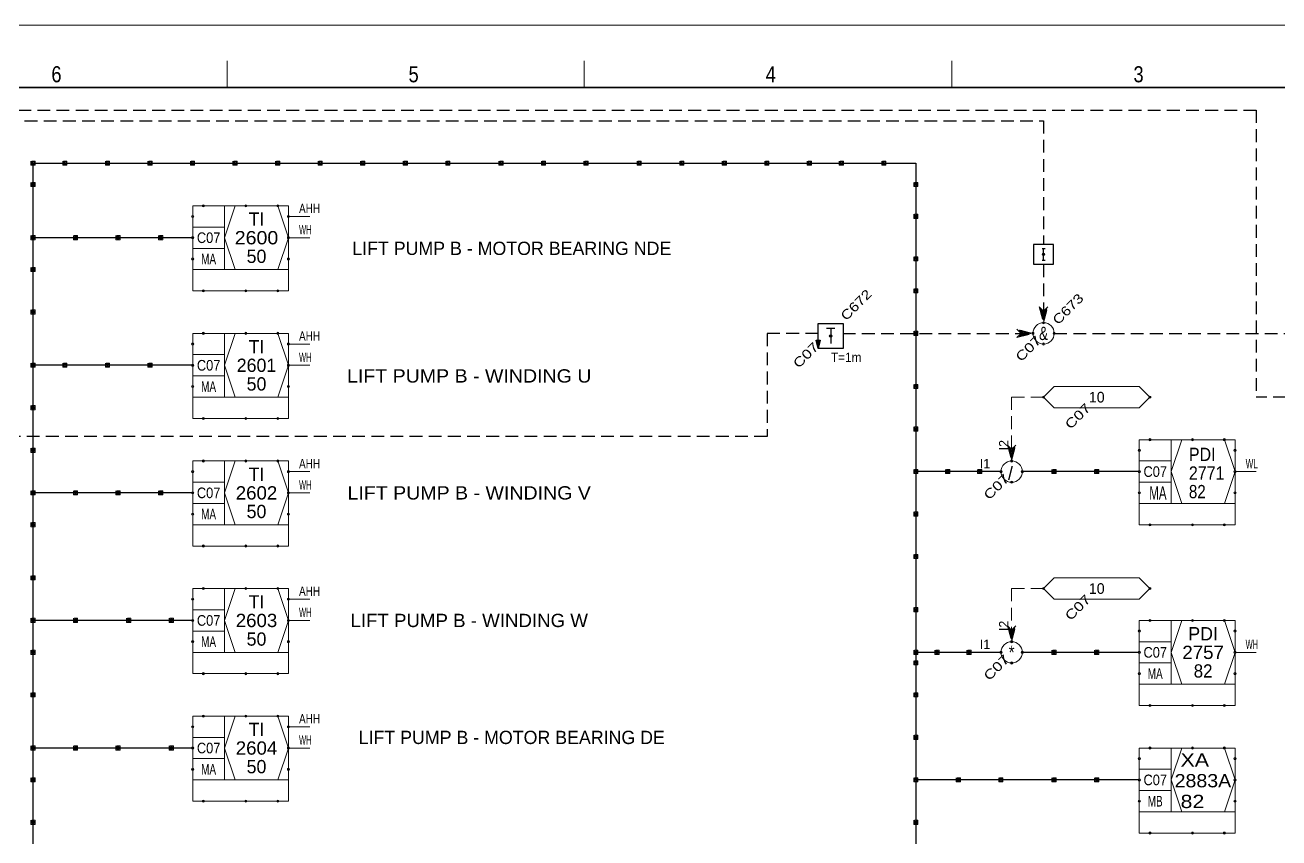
# Model space of a CAD drawing. Header units: millimetres. Extents: x 0 to 841, y 0 to 594.
# Drawn here: x 448.5 to 684.3, y 441.1 to 594 of the extents above; entities that cross this region are included whole.
import ezdxf
from ezdxf.enums import TextEntityAlignment as Align

# ---------------------------------------------------------------- set-up
doc = ezdxf.new("R2010")
doc.units = ezdxf.units.MM
doc.header["$LTSCALE"] = 0.8
doc.header["$PDMODE"] = 32
doc.header["$PDSIZE"] = 0.4
doc.linetypes.add('MEDIUM_DASHED', pattern=[4.5, 3, -1.5])
for name, color, linetype, lineweight in [('1', 7, 'Continuous', 13), ('12', 7, 'Continuous', 13), ('14', 7, 'MEDIUM_DASHED', 25), ('24', 7, 'Continuous', 25), ('46', 7, 'MEDIUM_DASHED', 13), ('48', 7, 'Continuous', 13), ('50', 7, 'Continuous', 35), ('9', 7, 'Continuous', 13)]:
    doc.layers.add(name, color=color, linetype=linetype, lineweight=lineweight)
doc.layers.add('45', color=7, linetype='Continuous')
doc.layers.add('63', color=7, linetype='Continuous')

msp = doc.modelspace()

# ---------------------------------------------------------------- hatches: boundary and pattern name
at = {"layer": '24'}
msp.add_hatch(color=256, dxfattribs=at).paths.add_polyline_path([(597.6252, 533.1567), (597.2354, 534.7181), (598.015, 534.7181)])

# ---------------------------------------------------------------- linework, layer by layer
at = {"layer": '1'}
for p, q in [((486.4551, 587.2614), (486.4551, 582.2276)), ((553.6134, 587.2614), (553.6134, 582.2276)), ((622.7764, 587.2614), (622.7764, 582.2276))]:
    msp.add_line(p, q, dxfattribs=at)
at = {"layer": '1', "lineweight": 25}
for p, q in [((480, 554), (450, 554)), ((480, 530), (450, 530)), ((632, 510), (616, 510)), ((658, 510), (636, 510)), ((480, 506), (450, 506)), ((480, 482), (450, 482)), ((632, 476), (616, 476)), ((658, 476), (636, 476)), ((480, 458), (450, 458)), ((658, 452), (616, 452))]:
    msp.add_line(p, q, dxfattribs=at)
at = {"layer": '1', "lineweight": 35}
msp.add_lwpolyline([(829.263, 112.0142), (829.263, 582.2276), (10.3331, 582.2276), (10.3331, 10.3819)], dxfattribs=at)
at = {"layer": '1', "lineweight": 25}
for points in [[(450, 114), (450, 228), (450, 362), (450, 456), (450, 568), (614, 568)], [(614, 568), (616, 568), (616, 198)]]:
    msp.add_lwpolyline(points, dxfattribs=at)
at = {"layer": '12'}
msp.add_lwpolyline([(0, 594), (841, 594), (841, 0), (0, 0)], close=True, dxfattribs=at)
for points in [[(449.5748, 568.4094), (449.5748, 567.622), (450.3622, 567.622), (450.3622, 568.4094), (449.7323, 568.4094), (449.7323, 567.7795), (450.2047, 567.7795), (450.2047, 568.252), (449.8898, 568.252), (449.8898, 567.937), (450.0472, 567.937), (450.0472, 568.0945)], [(455.5748, 568.4094), (455.5748, 567.622), (456.3622, 567.622), (456.3622, 568.4094), (455.7323, 568.4094), (455.7323, 567.7795), (456.2047, 567.7795), (456.2047, 568.252), (455.8898, 568.252), (455.8898, 567.937), (456.0472, 567.937), (456.0472, 568.0945)], [(463.5748, 568.4094), (463.5748, 567.622), (464.3622, 567.622), (464.3622, 568.4094), (463.7323, 568.4094), (463.7323, 567.7795), (464.2047, 567.7795), (464.2047, 568.252), (463.8898, 568.252), (463.8898, 567.937), (464.0472, 567.937), (464.0472, 568.0945)], [(471.5748, 568.4094), (471.5748, 567.622), (472.3622, 567.622), (472.3622, 568.4094), (471.7323, 568.4094), (471.7323, 567.7795), (472.2047, 567.7795), (472.2047, 568.252), (471.8898, 568.252), (471.8898, 567.937), (472.0472, 567.937), (472.0472, 568.0945)], [(479.5748, 568.4094), (479.5748, 567.622), (480.3622, 567.622), (480.3622, 568.4094), (479.7323, 568.4094), (479.7323, 567.7795), (480.2047, 567.7795), (480.2047, 568.252), (479.8898, 568.252), (479.8898, 567.937), (480.0472, 567.937), (480.0472, 568.0945)], [(487.5748, 568.4094), (487.5748, 567.622), (488.3622, 567.622), (488.3622, 568.4094), (487.7323, 568.4094), (487.7323, 567.7795), (488.2047, 567.7795), (488.2047, 568.252), (487.8898, 568.252), (487.8898, 567.937), (488.0472, 567.937), (488.0472, 568.0945)], [(495.5748, 568.4094), (495.5748, 567.622), (496.3622, 567.622), (496.3622, 568.4094), (495.7323, 568.4094), (495.7323, 567.7795), (496.2047, 567.7795), (496.2047, 568.252), (495.8898, 568.252), (495.8898, 567.937), (496.0472, 567.937), (496.0472, 568.0945)], [(503.5748, 568.4094), (503.5748, 567.622), (504.3622, 567.622), (504.3622, 568.4094), (503.7323, 568.4094), (503.7323, 567.7795), (504.2047, 567.7795), (504.2047, 568.252), (503.8898, 568.252), (503.8898, 567.937), (504.0472, 567.937), (504.0472, 568.0945)], [(511.5748, 568.4094), (511.5748, 567.622), (512.3622, 567.622), (512.3622, 568.4094), (511.7323, 568.4094), (511.7323, 567.7795), (512.2047, 567.7795), (512.2047, 568.252), (511.8898, 568.252), (511.8898, 567.937), (512.0472, 567.937), (512.0472, 568.0945)], [(519.5748, 568.4094), (519.5748, 567.622), (520.3622, 567.622), (520.3622, 568.4094), (519.7323, 568.4094), (519.7323, 567.7795), (520.2047, 567.7795), (520.2047, 568.252), (519.8898, 568.252), (519.8898, 567.937), (520.0472, 567.937), (520.0472, 568.0945)], [(527.5748, 568.4094), (527.5748, 567.622), (528.3622, 567.622), (528.3622, 568.4094), (527.7323, 568.4094), (527.7323, 567.7795), (528.2047, 567.7795), (528.2047, 568.252), (527.8898, 568.252), (527.8898, 567.937), (528.0472, 567.937), (528.0472, 568.0945)], [(537.5748, 568.4094), (537.5748, 567.622), (538.3622, 567.622), (538.3622, 568.4094), (537.7323, 568.4094), (537.7323, 567.7795), (538.2047, 567.7795), (538.2047, 568.252), (537.8898, 568.252), (537.8898, 567.937), (538.0472, 567.937), (538.0472, 568.0945)], [(545.5748, 568.4094), (545.5748, 567.622), (546.3622, 567.622), (546.3622, 568.4094), (545.7323, 568.4094), (545.7323, 567.7795), (546.2047, 567.7795), (546.2047, 568.252), (545.8898, 568.252), (545.8898, 567.937), (546.0472, 567.937), (546.0472, 568.0945)], [(553.5748, 568.4094), (553.5748, 567.622), (554.3622, 567.622), (554.3622, 568.4094), (553.7323, 568.4094), (553.7323, 567.7795), (554.2047, 567.7795), (554.2047, 568.252), (553.8898, 568.252), (553.8898, 567.937), (554.0472, 567.937), (554.0472, 568.0945)], [(563.5748, 568.4094), (563.5748, 567.622), (564.3622, 567.622), (564.3622, 568.4094), (563.7323, 568.4094), (563.7323, 567.7795), (564.2047, 567.7795), (564.2047, 568.252), (563.8898, 568.252), (563.8898, 567.937), (564.0472, 567.937), (564.0472, 568.0945)], [(571.5748, 568.4094), (571.5748, 567.622), (572.3622, 567.622), (572.3622, 568.4094), (571.7323, 568.4094), (571.7323, 567.7795), (572.2047, 567.7795), (572.2047, 568.252), (571.8898, 568.252), (571.8898, 567.937), (572.0472, 567.937), (572.0472, 568.0945)], [(579.5748, 568.4094), (579.5748, 567.622), (580.3622, 567.622), (580.3622, 568.4094), (579.7323, 568.4094), (579.7323, 567.7795), (580.2047, 567.7795), (580.2047, 568.252), (579.8898, 568.252), (579.8898, 567.937), (580.0472, 567.937), (580.0472, 568.0945)], [(587.5748, 568.4094), (587.5748, 567.622), (588.3622, 567.622), (588.3622, 568.4094), (587.7323, 568.4094), (587.7323, 567.7795), (588.2047, 567.7795), (588.2047, 568.252), (587.8898, 568.252), (587.8898, 567.937), (588.0472, 567.937), (588.0472, 568.0945)], [(595.5748, 568.4094), (595.5748, 567.622), (596.3622, 567.622), (596.3622, 568.4094), (595.7323, 568.4094), (595.7323, 567.7795), (596.2047, 567.7795), (596.2047, 568.252), (595.8898, 568.252), (595.8898, 567.937), (596.0472, 567.937), (596.0472, 568.0945)], [(601.5748, 568.4094), (601.5748, 567.622), (602.3622, 567.622), (602.3622, 568.4094), (601.7323, 568.4094), (601.7323, 567.7795), (602.2047, 567.7795), (602.2047, 568.252), (601.8898, 568.252), (601.8898, 567.937), (602.0472, 567.937), (602.0472, 568.0945)], [(609.5748, 568.4094), (609.5748, 567.622), (610.3622, 567.622), (610.3622, 568.4094), (609.7323, 568.4094), (609.7323, 567.7795), (610.2047, 567.7795), (610.2047, 568.252), (609.8898, 568.252), (609.8898, 567.937), (610.0472, 567.937), (610.0472, 568.0945)], [(449.5748, 564.4094), (449.5748, 563.622), (450.3622, 563.622), (450.3622, 564.4094), (449.7323, 564.4094), (449.7323, 563.7795), (450.2047, 563.7795), (450.2047, 564.252), (449.8898, 564.252), (449.8898, 563.937), (450.0472, 563.937), (450.0472, 564.0945)], [(615.5748, 564.4094), (615.5748, 563.622), (616.3622, 563.622), (616.3622, 564.4094), (615.7323, 564.4094), (615.7323, 563.7795), (616.2047, 563.7795), (616.2047, 564.252), (615.8898, 564.252), (615.8898, 563.937), (616.0472, 563.937), (616.0472, 564.0945)], [(615.5748, 558.4094), (615.5748, 557.622), (616.3622, 557.622), (616.3622, 558.4094), (615.7323, 558.4094), (615.7323, 557.7795), (616.2047, 557.7795), (616.2047, 558.252), (615.8898, 558.252), (615.8898, 557.937), (616.0472, 557.937), (616.0472, 558.0945)], [(449.5748, 554.4094), (449.5748, 553.622), (450.3622, 553.622), (450.3622, 554.4094), (449.7323, 554.4094), (449.7323, 553.7795), (450.2047, 553.7795), (450.2047, 554.252), (449.8898, 554.252), (449.8898, 553.937), (450.0472, 553.937), (450.0472, 554.0945)], [(457.5748, 554.4094), (457.5748, 553.622), (458.3622, 553.622), (458.3622, 554.4094), (457.7323, 554.4094), (457.7323, 553.7795), (458.2047, 553.7795), (458.2047, 554.252), (457.8898, 554.252), (457.8898, 553.937), (458.0472, 553.937), (458.0472, 554.0945)], [(465.5748, 554.4094), (465.5748, 553.622), (466.3622, 553.622), (466.3622, 554.4094), (465.7323, 554.4094), (465.7323, 553.7795), (466.2047, 553.7795), (466.2047, 554.252), (465.8898, 554.252), (465.8898, 553.937), (466.0472, 553.937), (466.0472, 554.0945)], [(473.5748, 554.4094), (473.5748, 553.622), (474.3622, 553.622), (474.3622, 554.4094), (473.7323, 554.4094), (473.7323, 553.7795), (474.2047, 553.7795), (474.2047, 554.252), (473.8898, 554.252), (473.8898, 553.937), (474.0472, 553.937), (474.0472, 554.0945)], [(615.5748, 550.4094), (615.5748, 549.622), (616.3622, 549.622), (616.3622, 550.4094), (615.7323, 550.4094), (615.7323, 549.7795), (616.2047, 549.7795), (616.2047, 550.252), (615.8898, 550.252), (615.8898, 549.937), (616.0472, 549.937), (616.0472, 550.0945)], [(449.5748, 548.4094), (449.5748, 547.622), (450.3622, 547.622), (450.3622, 548.4094), (449.7323, 548.4094), (449.7323, 547.7795), (450.2047, 547.7795), (450.2047, 548.252), (449.8898, 548.252), (449.8898, 547.937), (450.0472, 547.937), (450.0472, 548.0945)], [(615.5748, 544.4094), (615.5748, 543.622), (616.3622, 543.622), (616.3622, 544.4094), (615.7323, 544.4094), (615.7323, 543.7795), (616.2047, 543.7795), (616.2047, 544.252), (615.8898, 544.252), (615.8898, 543.937), (616.0472, 543.937), (616.0472, 544.0945)], [(449.5748, 540.4094), (449.5748, 539.622), (450.3622, 539.622), (450.3622, 540.4094), (449.7323, 540.4094), (449.7323, 539.7795), (450.2047, 539.7795), (450.2047, 540.252), (449.8898, 540.252), (449.8898, 539.937), (450.0472, 539.937), (450.0472, 540.0945)], [(615.5748, 536.4094), (615.5748, 535.622), (616.3622, 535.622), (616.3622, 536.4094), (615.7323, 536.4094), (615.7323, 535.7795), (616.2047, 535.7795), (616.2047, 536.252), (615.8898, 536.252), (615.8898, 535.937), (616.0472, 535.937), (616.0472, 536.0945)], [(449.5748, 530.4094), (449.5748, 529.622), (450.3622, 529.622), (450.3622, 530.4094), (449.7323, 530.4094), (449.7323, 529.7795), (450.2047, 529.7795), (450.2047, 530.252), (449.8898, 530.252), (449.8898, 529.937), (450.0472, 529.937), (450.0472, 530.0945)], [(455.5748, 530.4094), (455.5748, 529.622), (456.3622, 529.622), (456.3622, 530.4094), (455.7323, 530.4094), (455.7323, 529.7795), (456.2047, 529.7795), (456.2047, 530.252), (455.8898, 530.252), (455.8898, 529.937), (456.0472, 529.937), (456.0472, 530.0945)], [(463.5748, 530.4094), (463.5748, 529.622), (464.3622, 529.622), (464.3622, 530.4094), (463.7323, 530.4094), (463.7323, 529.7795), (464.2047, 529.7795), (464.2047, 530.252), (463.8898, 530.252), (463.8898, 529.937), (464.0472, 529.937), (464.0472, 530.0945)], [(471.5748, 530.4094), (471.5748, 529.622), (472.3622, 529.622), (472.3622, 530.4094), (471.7323, 530.4094), (471.7323, 529.7795), (472.2047, 529.7795), (472.2047, 530.252), (471.8898, 530.252), (471.8898, 529.937), (472.0472, 529.937), (472.0472, 530.0945)], [(615.5748, 526.4094), (615.5748, 525.622), (616.3622, 525.622), (616.3622, 526.4094), (615.7323, 526.4094), (615.7323, 525.7795), (616.2047, 525.7795), (616.2047, 526.252), (615.8898, 526.252), (615.8898, 525.937), (616.0472, 525.937), (616.0472, 526.0945)], [(449.5748, 522.4094), (449.5748, 521.622), (450.3622, 521.622), (450.3622, 522.4094), (449.7323, 522.4094), (449.7323, 521.7795), (450.2047, 521.7795), (450.2047, 522.252), (449.8898, 522.252), (449.8898, 521.937), (450.0472, 521.937), (450.0472, 522.0945)], [(615.5748, 518.4094), (615.5748, 517.622), (616.3622, 517.622), (616.3622, 518.4094), (615.7323, 518.4094), (615.7323, 517.7795), (616.2047, 517.7795), (616.2047, 518.252), (615.8898, 518.252), (615.8898, 517.937), (616.0472, 517.937), (616.0472, 518.0945)], [(449.5748, 514.4094), (449.5748, 513.622), (450.3622, 513.622), (450.3622, 514.4094), (449.7323, 514.4094), (449.7323, 513.7795), (450.2047, 513.7795), (450.2047, 514.252), (449.8898, 514.252), (449.8898, 513.937), (450.0472, 513.937), (450.0472, 514.0945)], [(615.5748, 510.4094), (615.5748, 509.622), (616.3622, 509.622), (616.3622, 510.4094), (615.7323, 510.4094), (615.7323, 509.7795), (616.2047, 509.7795), (616.2047, 510.252), (615.8898, 510.252), (615.8898, 509.937), (616.0472, 509.937), (616.0472, 510.0945)], [(621.5748, 510.4094), (621.5748, 509.622), (622.3622, 509.622), (622.3622, 510.4094), (621.7323, 510.4094), (621.7323, 509.7795), (622.2047, 509.7795), (622.2047, 510.252), (621.8898, 510.252), (621.8898, 509.937), (622.0472, 509.937), (622.0472, 510.0945)], [(627.5748, 510.4094), (627.5748, 509.622), (628.3622, 509.622), (628.3622, 510.4094), (627.7323, 510.4094), (627.7323, 509.7795), (628.2047, 509.7795), (628.2047, 510.252), (627.8898, 510.252), (627.8898, 509.937), (628.0472, 509.937), (628.0472, 510.0945)], [(641.5748, 510.4094), (641.5748, 509.622), (642.3622, 509.622), (642.3622, 510.4094), (641.7323, 510.4094), (641.7323, 509.7795), (642.2047, 509.7795), (642.2047, 510.252), (641.8898, 510.252), (641.8898, 509.937), (642.0472, 509.937), (642.0472, 510.0945)], [(649.5748, 510.4094), (649.5748, 509.622), (650.3622, 509.622), (650.3622, 510.4094), (649.7323, 510.4094), (649.7323, 509.7795), (650.2047, 509.7795), (650.2047, 510.252), (649.8898, 510.252), (649.8898, 509.937), (650.0472, 509.937), (650.0472, 510.0945)], [(449.5748, 506.4094), (449.5748, 505.622), (450.3622, 505.622), (450.3622, 506.4094), (449.7323, 506.4094), (449.7323, 505.7795), (450.2047, 505.7795), (450.2047, 506.252), (449.8898, 506.252), (449.8898, 505.937), (450.0472, 505.937), (450.0472, 506.0945)], [(457.5748, 506.4094), (457.5748, 505.622), (458.3622, 505.622), (458.3622, 506.4094), (457.7323, 506.4094), (457.7323, 505.7795), (458.2047, 505.7795), (458.2047, 506.252), (457.8898, 506.252), (457.8898, 505.937), (458.0472, 505.937), (458.0472, 506.0945)], [(465.5748, 506.4094), (465.5748, 505.622), (466.3622, 505.622), (466.3622, 506.4094), (465.7323, 506.4094), (465.7323, 505.7795), (466.2047, 505.7795), (466.2047, 506.252), (465.8898, 506.252), (465.8898, 505.937), (466.0472, 505.937), (466.0472, 506.0945)], [(473.5748, 506.4094), (473.5748, 505.622), (474.3622, 505.622), (474.3622, 506.4094), (473.7323, 506.4094), (473.7323, 505.7795), (474.2047, 505.7795), (474.2047, 506.252), (473.8898, 506.252), (473.8898, 505.937), (474.0472, 505.937), (474.0472, 506.0945)], [(615.5748, 502.4094), (615.5748, 501.622), (616.3622, 501.622), (616.3622, 502.4094), (615.7323, 502.4094), (615.7323, 501.7795), (616.2047, 501.7795), (616.2047, 502.252), (615.8898, 502.252), (615.8898, 501.937), (616.0472, 501.937), (616.0472, 502.0945)], [(449.5748, 500.4094), (449.5748, 499.622), (450.3622, 499.622), (450.3622, 500.4094), (449.7323, 500.4094), (449.7323, 499.7795), (450.2047, 499.7795), (450.2047, 500.252), (449.8898, 500.252), (449.8898, 499.937), (450.0472, 499.937), (450.0472, 500.0945)], [(615.5748, 494.4094), (615.5748, 493.622), (616.3622, 493.622), (616.3622, 494.4094), (615.7323, 494.4094), (615.7323, 493.7795), (616.2047, 493.7795), (616.2047, 494.252), (615.8898, 494.252), (615.8898, 493.937), (616.0472, 493.937), (616.0472, 494.0945)], [(449.5748, 490.4094), (449.5748, 489.622), (450.3622, 489.622), (450.3622, 490.4094), (449.7323, 490.4094), (449.7323, 489.7795), (450.2047, 489.7795), (450.2047, 490.252), (449.8898, 490.252), (449.8898, 489.937), (450.0472, 489.937), (450.0472, 490.0945)], [(615.5748, 484.4094), (615.5748, 483.622), (616.3622, 483.622), (616.3622, 484.4094), (615.7323, 484.4094), (615.7323, 483.7795), (616.2047, 483.7795), (616.2047, 484.252), (615.8898, 484.252), (615.8898, 483.937), (616.0472, 483.937), (616.0472, 484.0945)], [(449.5748, 482.4094), (449.5748, 481.622), (450.3622, 481.622), (450.3622, 482.4094), (449.7323, 482.4094), (449.7323, 481.7795), (450.2047, 481.7795), (450.2047, 482.252), (449.8898, 482.252), (449.8898, 481.937), (450.0472, 481.937), (450.0472, 482.0945)], [(457.5748, 482.4094), (457.5748, 481.622), (458.3622, 481.622), (458.3622, 482.4094), (457.7323, 482.4094), (457.7323, 481.7795), (458.2047, 481.7795), (458.2047, 482.252), (457.8898, 482.252), (457.8898, 481.937), (458.0472, 481.937), (458.0472, 482.0945)], [(467.5748, 482.4094), (467.5748, 481.622), (468.3622, 481.622), (468.3622, 482.4094), (467.7323, 482.4094), (467.7323, 481.7795), (468.2047, 481.7795), (468.2047, 482.252), (467.8898, 482.252), (467.8898, 481.937), (468.0472, 481.937), (468.0472, 482.0945)], [(475.5748, 482.4094), (475.5748, 481.622), (476.3622, 481.622), (476.3622, 482.4094), (475.7323, 482.4094), (475.7323, 481.7795), (476.2047, 481.7795), (476.2047, 482.252), (475.8898, 482.252), (475.8898, 481.937), (476.0472, 481.937), (476.0472, 482.0945)], [(449.5748, 476.4094), (449.5748, 475.622), (450.3622, 475.622), (450.3622, 476.4094), (449.7323, 476.4094), (449.7323, 475.7795), (450.2047, 475.7795), (450.2047, 476.252), (449.8898, 476.252), (449.8898, 475.937), (450.0472, 475.937), (450.0472, 476.0945)], [(615.5748, 476.4094), (615.5748, 475.622), (616.3622, 475.622), (616.3622, 476.4094), (615.7323, 476.4094), (615.7323, 475.7795), (616.2047, 475.7795), (616.2047, 476.252), (615.8898, 476.252), (615.8898, 475.937), (616.0472, 475.937), (616.0472, 476.0945)], [(619.5748, 476.4094), (619.5748, 475.622), (620.3622, 475.622), (620.3622, 476.4094), (619.7323, 476.4094), (619.7323, 475.7795), (620.2047, 475.7795), (620.2047, 476.252), (619.8898, 476.252), (619.8898, 475.937), (620.0472, 475.937), (620.0472, 476.0945)], [(625.5748, 476.4094), (625.5748, 475.622), (626.3622, 475.622), (626.3622, 476.4094), (625.7323, 476.4094), (625.7323, 475.7795), (626.2047, 475.7795), (626.2047, 476.252), (625.8898, 476.252), (625.8898, 475.937), (626.0472, 475.937), (626.0472, 476.0945)], [(641.5748, 476.4094), (641.5748, 475.622), (642.3622, 475.622), (642.3622, 476.4094), (641.7323, 476.4094), (641.7323, 475.7795), (642.2047, 475.7795), (642.2047, 476.252), (641.8898, 476.252), (641.8898, 475.937), (642.0472, 475.937), (642.0472, 476.0945)], [(649.5748, 476.4094), (649.5748, 475.622), (650.3622, 475.622), (650.3622, 476.4094), (649.7323, 476.4094), (649.7323, 475.7795), (650.2047, 475.7795), (650.2047, 476.252), (649.8898, 476.252), (649.8898, 475.937), (650.0472, 475.937), (650.0472, 476.0945)], [(615.5748, 474.4094), (615.5748, 473.622), (616.3622, 473.622), (616.3622, 474.4094), (615.7323, 474.4094), (615.7323, 473.7795), (616.2047, 473.7795), (616.2047, 474.252), (615.8898, 474.252), (615.8898, 473.937), (616.0472, 473.937), (616.0472, 474.0945)], [(449.5748, 468.4094), (449.5748, 467.622), (450.3622, 467.622), (450.3622, 468.4094), (449.7323, 468.4094), (449.7323, 467.7795), (450.2047, 467.7795), (450.2047, 468.252), (449.8898, 468.252), (449.8898, 467.937), (450.0472, 467.937), (450.0472, 468.0945)], [(615.5748, 468.4094), (615.5748, 467.622), (616.3622, 467.622), (616.3622, 468.4094), (615.7323, 468.4094), (615.7323, 467.7795), (616.2047, 467.7795), (616.2047, 468.252), (615.8898, 468.252), (615.8898, 467.937), (616.0472, 467.937), (616.0472, 468.0945)], [(615.5748, 460.4094), (615.5748, 459.622), (616.3622, 459.622), (616.3622, 460.4094), (615.7323, 460.4094), (615.7323, 459.7795), (616.2047, 459.7795), (616.2047, 460.252), (615.8898, 460.252), (615.8898, 459.937), (616.0472, 459.937), (616.0472, 460.0945)], [(449.5748, 458.4094), (449.5748, 457.622), (450.3622, 457.622), (450.3622, 458.4094), (449.7323, 458.4094), (449.7323, 457.7795), (450.2047, 457.7795), (450.2047, 458.252), (449.8898, 458.252), (449.8898, 457.937), (450.0472, 457.937), (450.0472, 458.0945)], [(457.5748, 458.4094), (457.5748, 457.622), (458.3622, 457.622), (458.3622, 458.4094), (457.7323, 458.4094), (457.7323, 457.7795), (458.2047, 457.7795), (458.2047, 458.252), (457.8898, 458.252), (457.8898, 457.937), (458.0472, 457.937), (458.0472, 458.0945)], [(465.5748, 458.4094), (465.5748, 457.622), (466.3622, 457.622), (466.3622, 458.4094), (465.7323, 458.4094), (465.7323, 457.7795), (466.2047, 457.7795), (466.2047, 458.252), (465.8898, 458.252), (465.8898, 457.937), (466.0472, 457.937), (466.0472, 458.0945)], [(475.5748, 458.4094), (475.5748, 457.622), (476.3622, 457.622), (476.3622, 458.4094), (475.7323, 458.4094), (475.7323, 457.7795), (476.2047, 457.7795), (476.2047, 458.252), (475.8898, 458.252), (475.8898, 457.937), (476.0472, 457.937), (476.0472, 458.0945)], [(449.5748, 452.4094), (449.5748, 451.622), (450.3622, 451.622), (450.3622, 452.4094), (449.7323, 452.4094), (449.7323, 451.7795), (450.2047, 451.7795), (450.2047, 452.252), (449.8898, 452.252), (449.8898, 451.937), (450.0472, 451.937), (450.0472, 452.0945)], [(615.5748, 452.4094), (615.5748, 451.622), (616.3622, 451.622), (616.3622, 452.4094), (615.7323, 452.4094), (615.7323, 451.7795), (616.2047, 451.7795), (616.2047, 452.252), (615.8898, 452.252), (615.8898, 451.937), (616.0472, 451.937), (616.0472, 452.0945)], [(623.5748, 452.4094), (623.5748, 451.622), (624.3622, 451.622), (624.3622, 452.4094), (623.7323, 452.4094), (623.7323, 451.7795), (624.2047, 451.7795), (624.2047, 452.252), (623.8898, 452.252), (623.8898, 451.937), (624.0472, 451.937), (624.0472, 452.0945)], [(631.5748, 452.4094), (631.5748, 451.622), (632.3622, 451.622), (632.3622, 452.4094), (631.7323, 452.4094), (631.7323, 451.7795), (632.2047, 451.7795), (632.2047, 452.252), (631.8898, 452.252), (631.8898, 451.937), (632.0472, 451.937), (632.0472, 452.0945)], [(641.5748, 452.4094), (641.5748, 451.622), (642.3622, 451.622), (642.3622, 452.4094), (641.7323, 452.4094), (641.7323, 451.7795), (642.2047, 451.7795), (642.2047, 452.252), (641.8898, 452.252), (641.8898, 451.937), (642.0472, 451.937), (642.0472, 452.0945)], [(649.5748, 452.4094), (649.5748, 451.622), (650.3622, 451.622), (650.3622, 452.4094), (649.7323, 452.4094), (649.7323, 451.7795), (650.2047, 451.7795), (650.2047, 452.252), (649.8898, 452.252), (649.8898, 451.937), (650.0472, 451.937), (650.0472, 452.0945)], [(449.5748, 444.4094), (449.5748, 443.622), (450.3622, 443.622), (450.3622, 444.4094), (449.7323, 444.4094), (449.7323, 443.7795), (450.2047, 443.7795), (450.2047, 444.252), (449.8898, 444.252), (449.8898, 443.937), (450.0472, 443.937), (450.0472, 444.0945)], [(615.5748, 444.4094), (615.5748, 443.622), (616.3622, 443.622), (616.3622, 444.4094), (615.7323, 444.4094), (615.7323, 443.7795), (616.2047, 443.7795), (616.2047, 444.252), (615.8898, 444.252), (615.8898, 443.937), (616.0472, 443.937), (616.0472, 444.0945)]]:
    msp.add_lwpolyline(points, dxfattribs=at)
at = {"layer": '14'}
for p, q in [((640, 549), (640, 538)), ((602.2496, 536), (638, 536)), ((642, 536), (700, 536)), ((700, 524), (680, 524)), ((588, 516.6142), (442, 516.6142))]:
    msp.add_line(p, q, dxfattribs=at)
for points in [[(64, 392), (134, 392), (134, 578), (680, 578), (680, 524)], [(64, 367), (146, 367), (146, 576), (640, 576), (640, 552.7496)], [(597.6252, 536), (588, 536), (588, 516.6142)]]:
    msp.add_lwpolyline(points, dxfattribs=at)
at = {"layer": '24'}
for p, q in [((639.7063, 551.9827), (640.2961, 551.9827)), ((640.0024, 549.7331), (640.0024, 551.9827)), ((640.2961, 549.7331), (639.7063, 549.7331)), ((600.7433, 536.9047), (599.1937, 536.9047)), ((599.9685, 536.9047), (599.9685, 534.0953))]:
    msp.add_line(p, q, dxfattribs=at)
for points in [[(638.1252, 549), (641.8748, 549), (641.8748, 552.7496), (638.1252, 552.7496)], [(602.3118, 533.1567), (597.6252, 533.1567), (597.6252, 537.8433), (602.3118, 537.8433)], [(597.6252, 533.1567), (597.2354, 534.7181), (598.015, 534.7181)]]:
    msp.add_lwpolyline(points, close=True, dxfattribs=at)
at = {"layer": '46', "linetype": 'Continuous'}
for p, q in [((498, 558), (502, 558)), ((498, 554), (502, 554)), ((498, 534), (502, 534)), ((498, 530), (502, 530)), ((498, 510), (502, 510)), ((676, 510), (680, 510)), ((498, 506), (502, 506)), ((498, 486), (502, 486)), ((498, 482), (502, 482)), ((676, 476), (680, 476)), ((498, 462), (502, 462)), ((498, 458), (502, 458))]:
    msp.add_line(p, q, dxfattribs=at)
at = {"layer": '46'}
for points in [[(640, 538), (640.8, 541), (640, 540.2), (639.2, 541)], [(640, 538.4), (640.6, 540.6), (640, 540), (639.4, 540.6)], [(640, 538.8), (640.4, 540.2), (640, 539.8), (639.6, 540.2)], [(640, 539.2), (640.2, 539.8), (640, 539.6), (639.8, 539.8)], [(638, 536), (635, 536.8), (635.8, 536), (635, 535.2)], [(637.6, 536), (635.4, 536.6), (636, 536), (635.4, 535.4)], [(637.2, 536), (635.8, 536.4), (636.2, 536), (635.8, 535.6)], [(636.8, 536), (636.2, 536.2), (636.4, 536), (636.2, 535.8)], [(634, 512), (634.8, 515), (634, 514.2), (633.2, 515)], [(634, 512.4), (634.6, 514.6), (634, 514), (633.4, 514.6)], [(634, 512.8), (634.4, 514.2), (634, 513.8), (633.6, 514.2)], [(634, 513.2), (634.2, 513.8), (634, 513.6), (633.8, 513.8)], [(634, 478), (634.8, 481), (634, 480.2), (633.2, 481)], [(634, 478.4), (634.6, 480.6), (634, 480), (633.4, 480.6)], [(634, 478.8), (634.4, 480.2), (634, 479.8), (633.6, 480.2)], [(634, 479.2), (634.2, 479.8), (634, 479.6), (633.8, 479.8)]]:
    msp.add_lwpolyline(points, close=True, dxfattribs=at)
for points in [[(640, 524), (634, 524), (634, 512)], [(640, 488), (634, 488), (634, 478)]]:
    msp.add_lwpolyline(points, dxfattribs=at)
at = {"layer": '48'}
for p, q in [((486, 560), (486, 548)), ((486, 556), (480, 556)), ((486, 552), (480, 552)), ((486, 536), (486, 524)), ((486, 532), (480, 532)), ((486, 528), (480, 528)), ((664, 516), (664, 504)), ((486, 512), (486, 500)), ((664, 512), (658, 512)), ((486, 508), (480, 508)), ((664, 508), (658, 508)), ((486, 504), (480, 504)), ((486, 488), (486, 476)), ((486, 484), (480, 484)), ((664, 482), (664, 470)), ((486, 480), (480, 480)), ((664, 478), (658, 478)), ((664, 474), (658, 474)), ((486, 464), (486, 452)), ((486, 460), (480, 460)), ((664, 458), (664, 446)), ((486, 456), (480, 456)), ((664, 454), (658, 454)), ((664, 450), (658, 450))]:
    msp.add_line(p, q, dxfattribs=at)
for points in [[(480, 560), (498, 560), (498, 548), (480, 548)], [(480, 536), (498, 536), (498, 524), (480, 524)], [(640, 524), (642, 526), (658, 526), (660, 524), (658, 522), (642, 522)], [(658, 516), (676, 516), (676, 504), (658, 504)], [(480, 512), (498, 512), (498, 500), (480, 500)], [(640, 488), (642, 490), (658, 490), (660, 488), (658, 486), (642, 486)], [(480, 488), (498, 488), (498, 476), (480, 476)], [(658, 482), (676, 482), (676, 470), (658, 470)], [(480, 464), (498, 464), (498, 452), (480, 452)], [(658, 458), (676, 458), (676, 446), (658, 446)]]:
    msp.add_lwpolyline(points, close=True, dxfattribs=at)
for points in [[(488, 560), (486, 554), (488, 548)], [(496, 548), (498, 554), (496, 560)], [(480, 548), (480, 544), (498, 544), (498, 548)], [(488, 536), (486, 530), (488, 524)], [(496, 524), (498, 530), (496, 536)], [(480, 524), (480, 520), (498, 520), (498, 524)], [(666, 516), (664, 510), (666, 504)], [(674, 504), (676, 510), (674, 516)], [(488, 512), (486, 506), (488, 500)], [(496, 500), (498, 506), (496, 512)], [(658, 504), (658, 500), (676, 500), (676, 504)], [(480, 500), (480, 496), (498, 496), (498, 500)], [(488, 488), (486, 482), (488, 476)], [(496, 476), (498, 482), (496, 488)], [(666, 482), (664, 476), (666, 470)], [(674, 470), (676, 476), (674, 482)], [(480, 476), (480, 472), (498, 472), (498, 476)], [(658, 470), (658, 466), (676, 466), (676, 470)], [(488, 464), (486, 458), (488, 452)], [(496, 452), (498, 458), (496, 464)], [(666, 458), (664, 452), (666, 446)], [(674, 446), (676, 452), (674, 458)], [(480, 452), (480, 448), (498, 448), (498, 452)], [(658, 446), (658, 442), (676, 442), (676, 446)]]:
    msp.add_lwpolyline(points, dxfattribs=at)
for centre in [(640, 536), (634, 510), (634, 476)]:
    msp.add_circle(centre, 2, dxfattribs=at)
for p in [(482, 560), (490, 560), (496, 560), (480, 558), (498, 558), (480, 554), (498, 554), (480, 550), (498, 550), (482, 544), (490, 544), (496, 544), (640, 538), (482, 536), (490, 536), (496, 536), (638, 536), (642, 536), (480, 534), (498, 534), (640, 534), (480, 530), (498, 530), (480, 526), (498, 526), (640, 524), (660, 524), (482, 520), (490, 520), (496, 520), (658, 514), (660, 516), (668, 516), (674, 516), (676, 514), (482, 512), (490, 512), (496, 512), (634, 512), (480, 510), (498, 510), (632, 510), (636, 510), (658, 510), (676, 510), (634, 508), (480, 506), (498, 506), (658, 506), (676, 506), (480, 502), (498, 502), (660, 500), (668, 500), (674, 500), (482, 496), (490, 496), (496, 496), (482, 488), (490, 488), (496, 488), (640, 488), (660, 488), (480, 486), (498, 486), (480, 482), (498, 482), (660, 482), (668, 482), (674, 482), (658, 480), (676, 480), (480, 478), (498, 478), (634, 478), (632, 476), (634, 474), (636, 476), (658, 476), (676, 476), (482, 472), (490, 472), (496, 472), (658, 472), (676, 472), (660, 466), (668, 466), (674, 466), (480, 462), (482, 464), (490, 464), (496, 464), (498, 462), (480, 458), (498, 458), (660, 458), (668, 458), (674, 458), (658, 456), (676, 456), (480, 454), (498, 454), (658, 452), (676, 452), (482, 448), (490, 448), (496, 448), (658, 448), (676, 448), (660, 442), (668, 442), (674, 442)]:
    msp.add_point(p, dxfattribs=at)
at = {"layer": '63'}
for p in [(640, 550.8748), (599.9685, 535.5)]:
    msp.add_point(p, dxfattribs=at)
at = {"layer": '9'}
msp.add_lwpolyline([(0, 0), (841, 0), (841, 594), (0, 594)], close=True, dxfattribs=at)

# ---------------------------------------------------------------- texts
at = {"layer": '1', "width": 0.85}
for s, p in [('6', (454.385, 583.2346)), ('5', (521.5433, 583.2346)), ('4', (588.7016, 583.2346)), ('3', (657.8646, 583.2346))]:
    msp.add_text(s, height=3.02, dxfattribs=at).set_placement(p, align=Align.CENTER)
at = {"layer": '1'}
for s, width, p in [(' XA', 1.2, (664.6457, 454.5079)), ('2883A', 1.1, (664.6457, 450.6071)), (' 82', 1.2, (664.6457, 446.7071))]:
    msp.add_text(s, height=2.5, dxfattribs=dict(at, width=width)).set_placement(p)
at = {"layer": '12'}
for s, p in [('LIFT PUMP B - MOTOR BEARING NDE', (540, 550.7496)), ('/', (633.7717, 508.4346)), ('LIFT PUMP B - MOTOR BEARING DE', (540, 458.7496))]:
    msp.add_text(s, height=2.5, dxfattribs=at).set_placement(p, align=Align.CENTER)
for s, width, p in [('LIFT PUMP B - WINDING U', 1.1, (532, 526.7496)), ('LIFT PUMP B - WINDING V', 1.1, (531.9921, 504.7496)), ('MA', 0.65, (661.4961, 504.7339)), ('LIFT PUMP B - WINDING W', 1.05, (531.9921, 480.7496))]:
    msp.add_text(s, height=2.5, dxfattribs=dict(at, width=width)).set_placement(p, align=Align.CENTER)
for s, width, p in [('PDI', 0.9, (667.3228, 511.9882)), ('2771', 0.9, (667.3228, 508.4874)), ('82', 0.85, (667.3228, 504.9874))]:
    msp.add_text(s, height=2.5, dxfattribs=dict(at, width=width)).set_placement(p)
at = {"layer": '45'}
for s, width, p in [('AHH', 0.8, (500, 558.6252)), ('WH', 0.6, (500, 554.6252)), ('AHH', 0.8, (500, 534.6252)), ('WH', 0.6, (500, 530.6252)), ('T=1m', 0.95, (600.0157, 530.626)), ('AHH', 0.8, (500, 510.6252)), ('WL', 0.65, (678, 510.6252)), ('WH', 0.6, (500, 506.6252)), ('AHH', 0.8, (500, 486.6252)), ('WH', 0.6, (500, 482.6252)), ('WH', 0.6, (678, 476.6252)), ('AHH', 0.8, (500, 462.6252)), ('WH', 0.6, (500, 458.6252))]:
    msp.add_text(s, height=1.75, dxfattribs=dict(at, width=width)).set_placement(p)
for p in [(633.3748, 514), (633.3748, 480)]:
    msp.add_text('I2', height=1.75, rotation=90, dxfattribs=at).set_placement(p)
for p in [(628.0157, 510.626), (628.0157, 476.626)]:
    msp.add_text('I1', height=1.75, dxfattribs=at).set_placement(p)
at = {"layer": '50'}
for s, height, p in [('TI', 2.5, (491.9996, 556.2496)), ('50', 2.5, (492, 549.2496)), ('TI', 2.5, (491.9996, 532.2496)), ('2601', 2.5, (492, 528.7496)), ('50', 2.5, (492, 525.2496)), ('10', 2, (650, 523)), ('TI', 2.5, (491.9996, 508.2496)), ('50', 2.5, (492, 501.2496)), ('10', 2, (650, 487)), ('TI', 2.5, (491.9996, 484.2496)), ('50', 2.5, (492, 477.2496)), ('PDI', 2.5, (670, 478.2496)), ('TI', 2.5, (491.9996, 460.2496)), ('50', 2.5, (492, 453.2496))]:
    msp.add_text(s, height=height, dxfattribs=at).set_placement(p, align=Align.CENTER)
for s, height, width, p in [('C07', 2, 0.9, (483, 553)), ('2600', 2.5, 1.1, (492.0004, 552.7496)), ('MA', 2, 0.7, (482.9929, 549)), ('&', 2.5, 0.75, (640.0004, 534.7496)), ('C07', 2, 0.9, (483, 529)), ('MA', 2, 0.7, (482.9929, 525)), ('C07', 2, 0.9, (661, 509)), ('C07', 2, 0.9, (483, 505)), ('2602', 2.5, 1.05, (492, 504.7496)), ('MA', 2, 0.7, (482.9929, 501)), ('C07', 2, 0.9, (483, 481)), ('2603', 2.5, 1.05, (492, 480.7496)), ('MA', 2, 0.7, (482.9929, 477)), ('*', 2.5, 0.85, (634, 474.7496)), ('C07', 2, 0.9, (661, 475)), ('2757', 2.5, 1.05, (670, 474.7496)), ('MA', 2, 0.7, (660.9929, 471)), ('82', 2.5, 0.95, (669.9996, 471.2496)), ('C07', 2, 0.9, (483, 457)), ('2604', 2.5, 1.05, (492, 456.7496)), ('MA', 2, 0.7, (482.9929, 453)), ('C07', 2, 0.9, (661, 451)), ('MB', 2, 0.7, (660.9929, 447))]:
    msp.add_text(s, height=height, dxfattribs=dict(at, width=width)).set_placement(p, align=Align.CENTER)
at = {"layer": '50', "width": 1.25}
for s, p in [('C672', (602.8976, 538.274)), ('C673', (642.7402, 537.5024))]:
    msp.add_text(s, height=1.75, rotation=45, dxfattribs=at).set_placement(p)
at = {"layer": '50', "width": 1.3}
for p in [(639.7345, 534.4975), (597.892, 533.2691), (649.0274, 521.7904), (633.7345, 508.4975), (649.0274, 485.7904), (633.7345, 474.4975)]:
    msp.add_text('C07', height=1.75, rotation=45, dxfattribs=at).set_placement(p, align=Align.RIGHT)

doc.saveas('drawing.dxf')
